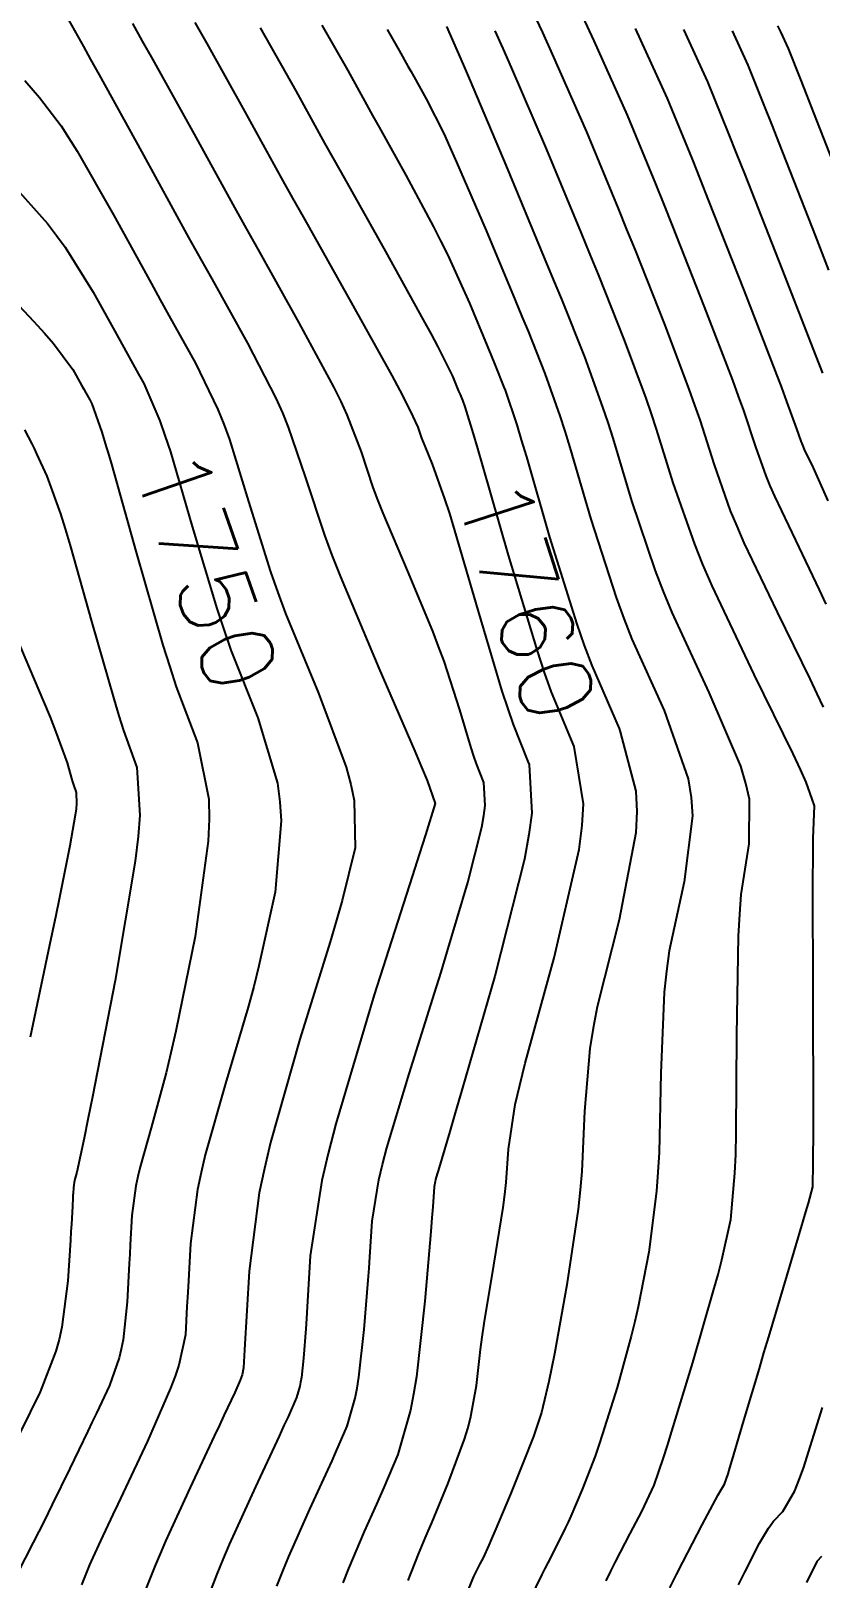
# Model space of a CAD drawing. Header units: metres. Extents: x 837475 to 838479, y 1189012 to 1191015.
# Drawn here: x 837778.4 to 837819.7, y 1189899.3 to 1189980.1 of the extents above; entities that cross this region are included whole.
import ezdxf

# ---------------------------------------------------------------- set-up
doc = ezdxf.new("R2010")
doc.units = ezdxf.units.M
doc.header["$LTSCALE"] = 0.3
doc.layers.add('COTAS 10', color=1, linetype='Continuous')
doc.layers.add('COTAS INT', color=252, linetype='Continuous')
doc.styles.get("Standard").update_dxf_attribs({"font": 'simplex.shx'})

msp = doc.modelspace()

# ---------------------------------------------------------------- linework, layer by layer
at = {"layer": 'COTAS 10'}
for points, elevation in [([(837819.852, 1189944.79), (837819.525, 1189945.483), (837819.153, 1189946.259), (837817.438, 1189949.743), (837815.712, 1189953.368), (837815.334, 1189954.233), (837814.998, 1189955.037), (837814.147, 1189957.438), (837813.399, 1189959.792), (837813.13, 1189960.566), (837812.833, 1189961.394), (837811.537, 1189964.828), (837810.018, 1189968.662), (837809.581, 1189969.742), (837809.138, 1189970.83), (837807.477, 1189974.828), (837805.698, 1189978.894), (837805.18, 1189980.025), (837804.651, 1189981.158)], 1770), ([(837798.144, 1189899.164), (837798.68, 1189900.545), (837799.042, 1189901.373), (837799.199, 1189901.744), (837799.381, 1189902.177), (837800.244, 1189904.251), (837801.092, 1189906.538), (837801.264, 1189907.105), (837801.41, 1189907.642), (837801.711, 1189909.341), (837801.928, 1189911.225), (837802.02, 1189911.878), (837802.127, 1189912.589), (837802.63, 1189915.634), (837803.107, 1189918.643), (837803.198, 1189919.331), (837803.271, 1189919.956), (837803.383, 1189921.688), (837803.747, 1189924.026), (837803.978, 1189925.032), (837804.266, 1189926.194), (837805.777, 1189931.688), (837807.08, 1189937.341), (837807.237, 1189938.604), (837807.306, 1189939.735), (837806.816, 1189942.727), (837805.642, 1189945.56), (837805.278, 1189946.591), (837804.898, 1189947.729), (837803.387, 1189952.727), (837802.056, 1189957.381), (837801.79, 1189958.3), (837801.567, 1189959.061), (837801.134, 1189960.475), (837800.998, 1189960.814), (837800.945, 1189960.946), (837800.877, 1189961.112), (837800.802, 1189961.293), (837800.475, 1189962.075), (837799.712, 1189963.609), (837799.363, 1189964.264), (837798.954, 1189965.019), (837796.977, 1189968.577), (837794.818, 1189972.427), (837794.294, 1189973.365), (837793.802, 1189974.248), (837792.292, 1189976.977), (837790.431, 1189980.263)], 1760), ([(837821.167, 1189971.167), (837819.348, 1189975.825), (837818.978, 1189976.769), (837818.665, 1189977.563), (837818.018, 1189979.182), (837817.621, 1189980.056), (837817.466, 1189980.38)], 1780), ([(837777.412, 1189972.181), (837779.301, 1189970.044), (837779.776, 1189969.429), (837780.229, 1189968.804), (837781.691, 1189966.46), (837782.902, 1189964.263), (837783.198, 1189963.729), (837783.475, 1189963.228), (837784.066, 1189962.171), (837784.334, 1189961.691), (837785.175, 1189959.74), (837785.442, 1189958.978), (837785.724, 1189958.12), (837786.864, 1189954.222), (837788.143, 1189949.935), (837788.511, 1189948.833), (837788.887, 1189947.767), (837790.295, 1189944.222), (837791.315, 1189940.816), (837791.446, 1189939.837), (837791.512, 1189938.844), (837791.2, 1189935.127), (837790.352, 1189931.272), (837790.079, 1189930.191), (837789.79, 1189929.104), (837788.607, 1189925.127), (837787.542, 1189921.404), (837787.326, 1189920.476), (837787.145, 1189919.592), (837786.777, 1189916.775), (837786.649, 1189914.506), (837786.619, 1189913.968), (837786.591, 1189913.469), (837786.508, 1189911.995), (837786.164, 1189910.404), (837785.971, 1189909.832), (837785.735, 1189909.202), (837784.532, 1189906.45), (837783.254, 1189903.747), (837782.971, 1189903.149), (837782.719, 1189902.615), (837782.066, 1189901.229), (837781.673, 1189900.371), (837781.585, 1189900.17), (837781.505, 1189899.986), (837781.292, 1189899.453), (837781.084, 1189898.945)], 1750), ([(837815.407, 1189898.943), (837815.731, 1189899.593), (837816.505, 1189901.114), (837816.975, 1189901.897), (837817.108, 1189902.083), (837817.241, 1189902.255), (837817.73, 1189902.761), (837818.349, 1189903.85), (837818.565, 1189904.388), (837818.799, 1189905.03), (837819.802, 1189908.202)], 1770)]:
    msp.add_lwpolyline(points, dxfattribs=dict(at, elevation=elevation))
at = {"layer": 'COTAS INT'}
for points, elevation in [([(837780.401, 1189980.681), (837781.176, 1189979.302), (837781.553, 1189978.622), (837782.001, 1189977.811), (837784.207, 1189973.805), (837786.679, 1189969.321), (837787.295, 1189968.208), (837787.881, 1189967.152), (837789.751, 1189963.805), (837791.232, 1189960.92), (837791.574, 1189960.155), (837791.885, 1189959.405), (837792.761, 1189956.816), (837793.768, 1189953.765), (837794.161, 1189952.724), (837794.604, 1189951.597), (837796.62, 1189946.816), (837798.495, 1189942.486), (837798.849, 1189941.643), (837799.133, 1189940.955), (837799.561, 1189939.757), (837799.051, 1189938.108), (837798.742, 1189937.135), (837798.361, 1189935.939), (837796.379, 1189929.757), (837794.371, 1189923.018), (837793.973, 1189921.471), (837793.644, 1189920.062), (837793.025, 1189916.127), (837792.868, 1189913.462), (837792.83, 1189912.854), (837792.794, 1189912.303), (837792.684, 1189910.782), (837792.57, 1189909.764), (837792.531, 1189909.53), (837792.49, 1189909.316), (837792.316, 1189908.716), (837791.87, 1189907.719), (837791.656, 1189907.255), (837791.404, 1189906.709), (837790.167, 1189904.061), (837788.8, 1189901.038), (837788.466, 1189900.256), (837788.15, 1189899.499), (837787.167, 1189896.965)], 1754), ([(837791.286, 1189898.859), (837791.603, 1189899.653), (837791.915, 1189900.413), (837793.005, 1189902.889), (837793.95, 1189904.93), (837794.17, 1189905.418), (837794.373, 1189905.871), (837794.959, 1189907.228), (837795.382, 1189908.691), (837795.483, 1189909.213), (837795.577, 1189909.784), (837795.855, 1189912.267), (837796.06, 1189914.846), (837796.107, 1189915.477), (837796.15, 1189916.073), (837796.269, 1189917.928), (837796.62, 1189920.095), (837796.809, 1189920.888), (837797.037, 1189921.764), (837798.193, 1189925.623), (837799.525, 1189929.836), (837799.864, 1189930.935), (837800.191, 1189932.005), (837801.264, 1189935.623), (837801.996, 1189938.509), (837802.107, 1189939.117), (837802.179, 1189939.641), (837802.107, 1189940.843), (837801.713, 1189941.829), (837801.581, 1189942.217), (837801.439, 1189942.655), (837800.843, 1189944.652), (837800.023, 1189947.179), (837799.739, 1189947.952), (837799.431, 1189948.756), (837798.113, 1189951.921), (837796.845, 1189954.922), (837796.569, 1189955.621), (837796.324, 1189956.264), (837795.71, 1189958.113), (837794.966, 1189960.047), (837794.639, 1189960.744), (837794.261, 1189961.511), (837792.46, 1189964.863), (837790.304, 1189968.713), (837789.703, 1189969.794), (837789.099, 1189970.881), (837786.902, 1189974.863), (837784.811, 1189978.629), (837784.275, 1189979.58), (837783.757, 1189980.492)], 1756), ([(837786.996, 1189980.539), (837787.621, 1189979.446), (837789.597, 1189975.92), (837791.52, 1189972.442), (837792.111, 1189971.379), (837792.728, 1189970.274), (837795.168, 1189965.92), (837797.29, 1189962.101), (837797.705, 1189961.332), (837798.046, 1189960.689), (837798.388, 1189959.975), (837798.658, 1189959.41), (837798.85, 1189958.832), (837798.927, 1189958.631), (837799.013, 1189958.412), (837799.41, 1189957.474), (837800.055, 1189955.663), (837800.299, 1189954.895), (837800.57, 1189954.01), (837801.785, 1189949.849), (837803.046, 1189945.621), (837803.347, 1189944.694), (837803.627, 1189943.872), (837804.397, 1189941.949), (837804.462, 1189941.785), (837804.613, 1189939.24), (837804.461, 1189938.13), (837804.226, 1189936.843), (837802.677, 1189930.733), (837800.955, 1189924.785), (837800.61, 1189923.6), (837800.323, 1189922.616), (837799.764, 1189920.733), (837799.614, 1189920.23), (837799.584, 1189920.116), (837799.559, 1189920.012), (837799.513, 1189919.73), (837799.431, 1189918.685), (837799.384, 1189918.1), (837799.326, 1189917.388), (837799.027, 1189913.753), (837798.583, 1189909.805), (837798.435, 1189908.896), (837798.274, 1189908.067), (837797.601, 1189905.74), (837796.877, 1189904.024), (837796.685, 1189903.581), (837796.496, 1189903.152), (837795.843, 1189901.717), (837795.03, 1189899.789), (837794.74, 1189899.049)], 1758), ([(837807.254, 1189980.858), (837807.847, 1189979.594), (837809.585, 1189975.699), (837811.067, 1189972.116), (837811.499, 1189971.048), (837811.941, 1189969.947), (837813.618, 1189965.699), (837815.087, 1189961.861), (837815.398, 1189961.02), (837815.668, 1189960.274), (837816.299, 1189958.38), (837816.837, 1189956.862), (837817.049, 1189956.353), (837817.288, 1189955.806), (837818.38, 1189953.514), (837819.626, 1189950.909), (837819.964, 1189950.165)], 1772), ([(837793.635, 1189980.411), (837794.987, 1189978.034), (837795.969, 1189976.259), (837796.289, 1189975.685), (837796.63, 1189975.075), (837798.034, 1189972.571), (837799.478, 1189969.88), (837799.845, 1189969.151), (837800.196, 1189968.429), (837801.345, 1189965.883), (837802.273, 1189963.666), (837802.485, 1189963.152), (837802.678, 1189962.682), (837803.151, 1189961.507), (837803.215, 1189961.345), (837803.821, 1189959.527), (837804.058, 1189958.754), (837804.325, 1189957.863), (837805.539, 1189953.669), (837806.953, 1189949.12), (837807.347, 1189948.004), (837807.741, 1189946.951), (837809.171, 1189943.669), (837809.217, 1189943.5), (837810.044, 1189940.388), (837810.088, 1189939.336), (837810.046, 1189938.221), (837809.176, 1189933.674), (837808.027, 1189929.127), (837807.809, 1189928.011), (837807.634, 1189926.958), (837807.363, 1189923.674), (837807.228, 1189920.533), (837807.139, 1189919.569), (837807.028, 1189918.566), (837806.438, 1189914.603), (837805.789, 1189911.01), (837805.639, 1189910.239), (837805.503, 1189909.566), (837805.12, 1189907.942), (837804.69, 1189906.686), (837804.524, 1189906.244), (837804.337, 1189905.762), (837803.491, 1189903.68), (837802.675, 1189901.74), (837802.507, 1189901.346), (837802.365, 1189901.015), (837802.059, 1189900.341), (837801.897, 1189900.03), (837801.845, 1189899.928), (837801.791, 1189899.819), (837801.569, 1189899.37), (837801.278, 1189898.685)], 1762), ([(837797.057, 1189980.19), (837797.682, 1189979.091), (837798.136, 1189978.27), (837798.284, 1189978.005), (837798.442, 1189977.723), (837799.091, 1189976.565), (837800.003, 1189974.741), (837800.327, 1189974.038), (837800.681, 1189973.25), (837802.216, 1189969.69), (837803.744, 1189966.039), (837804.094, 1189965.192), (837804.412, 1189964.418), (837805.295, 1189962.216), (837806.074, 1189959.994), (837806.326, 1189959.207), (837806.593, 1189958.345), (837807.691, 1189954.611), (837809.009, 1189950.51), (837809.415, 1189949.417), (837809.84, 1189948.342), (837811.525, 1189944.611), (837812.783, 1189941.042), (837812.939, 1189940.068), (837813.011, 1189939.101), (837812.574, 1189935.66), (837811.788, 1189932.059), (837811.64, 1189930.991), (837811.521, 1189929.891), (837811.343, 1189925.66), (837811.259, 1189921.529), (837811.2, 1189920.492), (837811.125, 1189919.501), (837810.723, 1189916.308), (837810.164, 1189913.466), (837809.989, 1189912.697), (837809.806, 1189911.935), (837809.071, 1189909.246), (837808.31, 1189906.822), (837808.11, 1189906.228), (837807.914, 1189905.666), (837807.245, 1189903.916), (837806.65, 1189902.532), (837806.501, 1189902.202), (837806.36, 1189901.895), (837805.907, 1189900.978), (837805.443, 1189900.085), (837805.295, 1189899.793), (837805.138, 1189899.481), (837804.501, 1189898.192)], 1764), ([(837808.486, 1189899.142), (837808.744, 1189899.658), (837808.989, 1189900.14), (837809.755, 1189901.616), (837810.355, 1189902.775), (837810.495, 1189903.058), (837810.625, 1189903.324), (837810.998, 1189904.151), (837811.491, 1189905.571), (837811.696, 1189906.211), (837811.93, 1189906.958), (837813.022, 1189910.549), (837814.108, 1189914.304), (837814.339, 1189915.154), (837814.539, 1189915.922), (837815.008, 1189918.013), (837815.221, 1189920.437), (837815.26, 1189921.415), (837815.29, 1189922.526), (837815.323, 1189927.646), (837815.408, 1189932.823), (837815.471, 1189933.97), (837815.549, 1189934.992), (837815.973, 1189937.646), (837815.976, 1189939.98), (837815.789, 1189940.8), (837815.522, 1189941.695), (837813.88, 1189945.553), (837811.94, 1189949.733), (837811.484, 1189950.83), (837811.064, 1189951.901), (837809.843, 1189955.553), (837808.862, 1189958.827), (837808.594, 1189959.66), (837808.327, 1189960.461), (837807.376, 1189963.087), (837806.172, 1189966.091), (837805.746, 1189967.13), (837805.279, 1189968.259), (837803.26, 1189973.087), (837801.398, 1189977.494), (837801.032, 1189978.358), (837800.729, 1189979.068), (837800.173, 1189980.345)], 1766), ([(837811.818, 1189898.776), (837812.169, 1189899.477), (837812.499, 1189900.128), (837813.505, 1189902.07), (837814.209, 1189903.382), (837814.347, 1189903.636), (837814.462, 1189903.843), (837814.672, 1189904.195), (837814.86, 1189904.731), (837814.96, 1189905.053), (837815.082, 1189905.451), (837815.695, 1189907.517), (837816.497, 1189910.238), (837816.737, 1189911.049), (837816.986, 1189911.884), (837817.948, 1189915.11), (837818.772, 1189917.879), (837818.932, 1189918.426), (837819.063, 1189918.878), (837819.293, 1189919.719), (837819.313, 1189920.979), (837819.318, 1189921.373), (837819.32, 1189922.338), (837819.32, 1189923.523), (837819.304, 1189929.633), (837819.296, 1189935.756), (837819.301, 1189936.949), (837819.31, 1189937.924), (837819.371, 1189939.633), (837819.25, 1189939.981), (837818.941, 1189940.86), (837818.64, 1189941.532), (837818.261, 1189942.348), (837816.234, 1189946.496), (837814.039, 1189951.124), (837813.553, 1189952.243), (837813.119, 1189953.292), (837811.995, 1189956.496), (837811.131, 1189959.31), (837810.862, 1189960.113), (837810.58, 1189960.928), (837809.456, 1189963.957), (837808.095, 1189967.376), (837807.663, 1189968.436), (837807.208, 1189969.545), (837805.368, 1189973.957), (837803.548, 1189978.194), (837803.106, 1189979.191), (837802.69, 1189980.113)], 1768), ([(837820.1, 1189955.559), (837819.322, 1189957.285), (837818.865, 1189958.245), (837818.765, 1189958.473), (837818.676, 1189958.686), (837818.451, 1189959.322), (837817.937, 1189960.756), (837817.666, 1189961.473), (837817.34, 1189962.328), (837815.698, 1189966.569), (837813.865, 1189971.233), (837813.417, 1189972.354), (837812.996, 1189973.401), (837811.693, 1189976.569), (837810.028, 1189980.233)], 1774), ([(837819.806, 1189962.226), (837819.461, 1189963.114), (837817.684, 1189967.684), (837815.753, 1189972.609), (837815.312, 1189973.721), (837814.911, 1189974.724), (837813.802, 1189977.44), (837812.559, 1189980.174)], 1776), ([(837820.129, 1189967.607), (837819.425, 1189969.425), (837817.55, 1189974.217), (837817.145, 1189975.245), (837816.788, 1189976.144), (837815.91, 1189978.311), (837815.09, 1189980.115)], 1778), ([(837778.119, 1189977.523), (837778.886, 1189976.636), (837780.009, 1189975.153), (837780.409, 1189974.533), (837780.847, 1189973.822), (837782.748, 1189970.498), (837784.716, 1189966.927), (837785.196, 1189966.06), (837785.648, 1189965.246), (837787.042, 1189962.748), (837788.204, 1189960.33), (837788.508, 1189959.567), (837788.804, 1189958.763), (837789.813, 1189955.519), (837790.955, 1189951.85), (837791.336, 1189950.778), (837791.745, 1189949.682), (837793.457, 1189945.519), (837794.905, 1189941.651), (837795.148, 1189940.74), (837795.322, 1189939.899), (837795.381, 1189937.442), (837794.701, 1189934.69), (837794.411, 1189933.663), (837794.075, 1189932.522), (837792.493, 1189927.442), (837790.947, 1189922.037), (837790.634, 1189920.69), (837790.371, 1189919.408), (837789.837, 1189915.319), (837789.605, 1189911.221), (837789.552, 1189910.275), (837789.471, 1189909.903), (837789.426, 1189909.769), (837789.371, 1189909.622), (837789.09, 1189908.979), (837788.523, 1189907.774), (837788.287, 1189907.273), (837788.018, 1189906.7), (837786.763, 1189904.023), (837785.476, 1189901.215), (837785.187, 1189900.558), (837784.927, 1189899.954), (837784.23, 1189898.209)], 1752), ([(837775.937, 1189967.725), (837778.593, 1189964.935), (837779.143, 1189964.325), (837779.612, 1189963.786), (837780.634, 1189962.423), (837781.088, 1189961.598), (837781.199, 1189961.398), (837781.303, 1189961.211), (837781.514, 1189960.835), (837781.625, 1189960.634), (837782.146, 1189959.15), (837782.376, 1189958.39), (837782.454, 1189958.124), (837782.643, 1189957.478), (837783.916, 1189952.925), (837785.33, 1189948.02), (837785.687, 1189946.887), (837786.028, 1189945.852), (837787.132, 1189942.925), (837787.726, 1189939.981), (837787.745, 1189938.934), (837787.701, 1189937.788), (837787.02, 1189932.812), (837786.003, 1189927.854), (837785.748, 1189926.719), (837785.504, 1189925.686), (837784.721, 1189922.812), (837784.137, 1189920.77), (837784.019, 1189920.261), (837783.919, 1189919.776), (837783.718, 1189918.231), (837783.631, 1189916.696), (837783.604, 1189916.218), (837783.576, 1189915.717), (837783.465, 1189913.716), (837783.251, 1189911.738), (837783.158, 1189911.251), (837783.051, 1189910.79), (837782.543, 1189909.346), (837781.858, 1189907.908), (837781.64, 1189907.451), (837781.409, 1189906.968), (837780.469, 1189905.013), (837779.554, 1189903.13), (837779.339, 1189902.693), (837779.14, 1189902.293), (837778.561, 1189901.152), (837777.724, 1189899.507)], 1748), ([(837778.098, 1189959.266), (837778.484, 1189958.546), (837778.607, 1189958.295), (837778.737, 1189958.022), (837779.266, 1189956.849), (837779.978, 1189954.876), (837780.223, 1189954.098), (837780.49, 1189953.22), (837781.628, 1189949.211), (837782.762, 1189945.21), (837783.027, 1189944.337), (837783.27, 1189943.566), (837783.969, 1189941.628), (837784.136, 1189939.146), (837784.043, 1189938.031), (837783.891, 1189936.732), (837782.839, 1189930.498), (837781.653, 1189924.437), (837781.416, 1189923.247), (837781.219, 1189922.268), (837780.835, 1189920.498), (837780.732, 1189920.136), (837780.711, 1189920.046), (837780.694, 1189919.96), (837780.658, 1189919.687), (837780.641, 1189919.387), (837780.635, 1189919.284), (837780.629, 1189919.173), (837780.603, 1189918.701), (837780.549, 1189917.784), (837780.525, 1189917.393), (837780.497, 1189916.942), (837780.367, 1189914.816), (837780.05, 1189912.396), (837779.905, 1189911.759), (837779.736, 1189911.137), (837778.918, 1189909.011), (837777.874, 1189906.886)], 1746), ([(837777.431, 1189948.972), (837779.1, 1189945.077), (837779.44, 1189944.252), (837779.729, 1189943.537), (837780.331, 1189941.872), (837780.561, 1189941.059), (837780.615, 1189940.881), (837780.664, 1189940.725), (837780.806, 1189940.331), (837780.825, 1189939.746), (837780.796, 1189939.47), (837780.753, 1189939.143), (837780.476, 1189937.548), (837779.93, 1189934.846), (837779.718, 1189933.822), (837779.479, 1189932.678), (837778.396, 1189927.548)], 1744), ([(837819.742, 1189900.412), (837819.505, 1189900.158), (837818.963, 1189899.059)], 1772)]:
    msp.add_lwpolyline(points, dxfattribs=dict(at, elevation=elevation))

# ---------------------------------------------------------------- texts
at = {"layer": 'COTAS 10', "char_height": 3.8, "attachment_point": 7}
for s, insert, rotation in [('1750', (837783.679, 1189957.492, 1750), 289.1463), ('1760', (837800.536, 1189956.044, 1760), 287.83408)]:
    msp.add_mtext(s, dxfattribs=dict(at, insert=insert, rotation=rotation))

doc.saveas('drawing.dxf')
